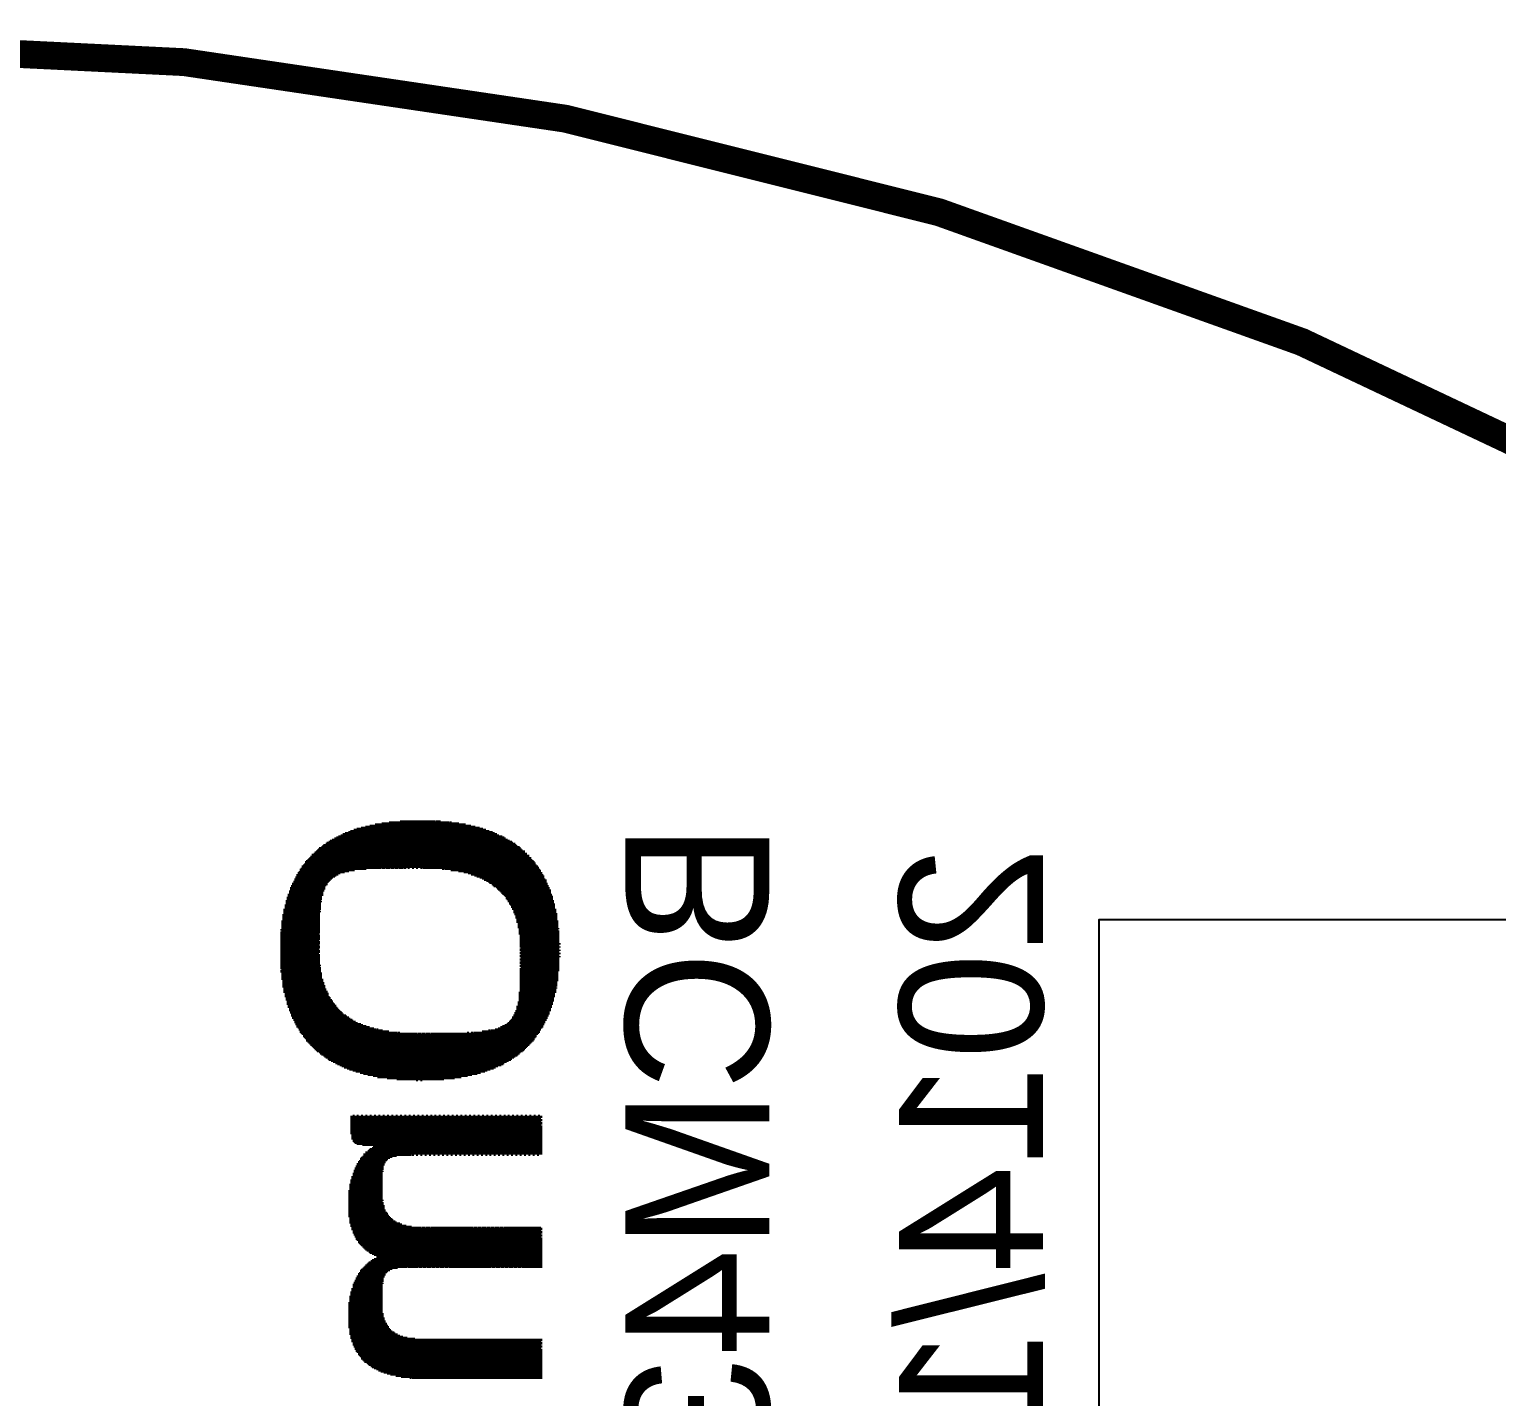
# Model space of a CAD drawing. Extents: x -163 to 81, y -104 to 74.
# Drawn here: x -101.23 to -93.2, y -16.91 to -9.42 of the extents above; entities that cross this region are included whole.
import ezdxf

# ---------------------------------------------------------------- set-up
doc = ezdxf.new("R2010")
doc.units = 0
doc.layers.add('PG_DISPLAY_TOP', color=85, linetype='CONTINUOUS')
doc.layers.add('PG_SILKSCREEN_TOP', color=7, linetype='CONTINUOUS')

msp = doc.modelspace()

# ---------------------------------------------------------------- linework, layer by layer
at = {"layer": 'PG_DISPLAY_TOP', "const_width": 0.1524}
msp.add_lwpolyline([(-102.489, -9.4996, 1), (-102.489, -52.4764, 1), (-102.489, -9.4996)], format="xyb", dxfattribs=at)
at = {"layer": 'PG_DISPLAY_TOP'}
for points in [[(-99.468432, -13.807948), (-99.468432, -14.032484)], [(-99.46259, -13.807948), (-99.46259, -14.032484)], [(-99.456748, -13.807948), (-99.456748, -14.032484)], [(-99.450906, -13.802106), (-99.450906, -14.026388)], [(-99.44481, -13.802106), (-99.44481, -14.026388)], [(-99.438968, -13.802106), (-99.438968, -14.026388)], [(-99.433126, -13.796264), (-99.433126, -14.026388)], [(-99.427284, -13.796264), (-99.427284, -14.026388)], [(-99.421188, -13.796264), (-99.421188, -14.026388)], [(-99.415346, -13.796264), (-99.415346, -14.026388)], [(-99.409504, -13.790422), (-99.409504, -14.026388)], [(-99.403662, -13.790422), (-99.403662, -14.026388)], [(-99.39782, -13.790422), (-99.39782, -14.020546)], [(-99.391724, -13.790422), (-99.391724, -14.026388)], [(-99.385882, -13.784326), (-99.385882, -14.020546)], [(-99.38004, -13.784326), (-99.38004, -14.020546)], [(-99.374198, -13.784326), (-99.374198, -14.020546)], [(-99.368102, -13.784326), (-99.368102, -14.020546)], [(-99.36226, -13.778484), (-99.36226, -14.020546)], [(-99.356418, -13.778484), (-99.356418, -14.020546)], [(-99.350322, -13.778484), (-99.350322, -14.020546)], [(-99.34448, -13.778484), (-99.34448, -14.020546)], [(-99.338638, -13.778484), (-99.338638, -14.020546)], [(-99.332796, -13.772642), (-99.332796, -14.020546)], [(-99.3267, -13.772642), (-99.3267, -14.020546)], [(-99.320858, -13.772642), (-99.320858, -14.020546)], [(-99.315016, -13.772642), (-99.315016, -14.020546)], [(-99.309174, -13.772642), (-99.309174, -14.020546)], [(-99.303078, -13.772642), (-99.303078, -14.014704)], [(-99.297236, -13.7668), (-99.297236, -14.020546)], [(-99.291394, -13.7668), (-99.291394, -14.020546)], [(-99.285552, -13.7668), (-99.285552, -14.020546)], [(-99.27971, -13.7668), (-99.27971, -14.014704)], [(-99.273614, -13.7668), (-99.273614, -14.020546)], [(-99.267772, -13.7668), (-99.267772, -14.020546)], [(-99.26193, -13.7668), (-99.26193, -14.020546)], [(-99.256088, -13.760704), (-99.256088, -14.014704)], [(-99.249992, -13.760704), (-99.249992, -14.020546)], [(-99.24415, -13.760704), (-99.24415, -14.020546)], [(-99.238308, -13.760704), (-99.238308, -14.020546)], [(-99.232466, -13.760704), (-99.232466, -14.014704)], [(-99.226624, -13.760704), (-99.226624, -14.020546)], [(-99.220528, -13.760704), (-99.220528, -14.020546)], [(-99.214686, -13.760704), (-99.214686, -14.020546)], [(-99.20859, -13.760704), (-99.20859, -14.014704)], [(-99.202748, -13.760704), (-99.202748, -14.020546)], [(-99.196906, -13.754862), (-99.196906, -14.020546)], [(-99.191064, -13.760704), (-99.191064, -14.020546)], [(-99.185222, -13.754862), (-99.185222, -14.014704)], [(-99.179126, -13.754862), (-99.179126, -14.020546)], [(-99.173284, -13.754862), (-99.173284, -14.020546)], [(-99.167442, -13.754862), (-99.167442, -14.014704)], [(-99.1616, -13.754862), (-99.1616, -14.014704)], [(-99.155504, -13.754862), (-99.155504, -14.020546)], [(-99.149662, -13.754862), (-99.149662, -14.014704)], [(-99.14382, -13.754862), (-99.14382, -14.014704)], [(-99.137978, -13.754862), (-99.137978, -14.014704)], [(-99.131882, -13.754862), (-99.131882, -14.020546)], [(-99.12604, -13.754862), (-99.12604, -14.014704)], [(-99.120198, -13.754862), (-99.120198, -14.014704)], [(-99.114356, -13.754862), (-99.114356, -14.014704)], [(-99.108514, -13.754862), (-99.108514, -14.020546)], [(-99.102418, -13.754862), (-99.102418, -14.014704)], [(-99.096576, -13.754862), (-99.096576, -14.014704)], [(-99.090734, -13.754862), (-99.090734, -14.014704)], [(-99.084892, -13.754862), (-99.084892, -14.020546)], [(-99.078796, -13.754862), (-99.078796, -14.014704)], [(-99.072954, -13.754862), (-99.072954, -14.020546)], [(-99.067112, -13.754862), (-99.067112, -14.020546)], [(-99.061016, -13.754862), (-99.061016, -14.020546)], [(-99.055174, -13.754862), (-99.055174, -14.020546)], [(-99.049332, -13.754862), (-99.049332, -14.020546)], [(-99.04349, -13.754862), (-99.04349, -14.014704)], [(-99.037394, -13.754862), (-99.037394, -14.020546)], [(-99.031552, -13.754862), (-99.031552, -14.020546)], [(-99.02571, -13.754862), (-99.02571, -14.020546)], [(-99.019868, -13.754862), (-99.019868, -14.020546)], [(-99.014026, -13.754862), (-99.014026, -14.020546)], [(-99.00793, -13.760704), (-99.00793, -14.020546)], [(-99.002088, -13.754862), (-99.002088, -14.020546)], [(-98.996246, -13.754862), (-98.996246, -14.020546)], [(-98.990404, -13.760704), (-98.990404, -14.020546)], [(-98.984308, -13.754862), (-98.984308, -14.020546)], [(-98.978466, -13.760704), (-98.978466, -14.020546)], [(-98.972624, -13.760704), (-98.972624, -14.020546)], [(-98.966782, -13.760704), (-98.966782, -14.026388)], [(-98.960686, -13.760704), (-98.960686, -14.020546)], [(-98.954844, -13.760704), (-98.954844, -14.026388)], [(-98.949002, -13.760704), (-98.949002, -14.026388)], [(-98.94316, -13.760704), (-98.94316, -14.026388)], [(-98.937318, -13.760704), (-98.937318, -14.026388)], [(-98.931222, -13.7668), (-98.931222, -14.026388)], [(-98.92538, -13.760704), (-98.92538, -14.026388)], [(-98.919538, -13.7668), (-98.919538, -14.032484)], [(-98.913442, -13.7668), (-98.913442, -14.026388)], [(-98.9076, -13.7668), (-98.9076, -14.032484)], [(-98.901758, -13.7668), (-98.901758, -14.032484)], [(-98.895916, -13.7668), (-98.895916, -14.032484)], [(-98.88982, -13.7668), (-98.88982, -14.032484)], [(-98.883978, -13.7668), (-98.883978, -14.032484)], [(-98.878136, -13.772642), (-98.878136, -14.038326)], [(-98.872294, -13.772642), (-98.872294, -14.038326)], [(-98.866198, -13.772642), (-98.866198, -14.038326)], [(-98.860356, -13.772642), (-98.860356, -14.038326)], [(-98.854514, -13.772642), (-98.854514, -14.038326)], [(-98.848672, -13.772642), (-98.848672, -14.044168)], [(-98.842576, -13.778484), (-98.842576, -14.044168)], [(-98.836734, -13.778484), (-98.836734, -14.044168)], [(-98.830892, -13.778484), (-98.830892, -14.044168)], [(-98.82505, -13.778484), (-98.82505, -14.05001)], [(-98.819208, -13.778484), (-98.819208, -14.05001)], [(-98.813112, -13.784326), (-98.813112, -14.05001)], [(-98.80727, -13.784326), (-98.80727, -14.056106)], [(-98.801428, -13.784326), (-98.801428, -14.056106)], [(-98.795586, -13.784326), (-98.795586, -14.056106)], [(-98.78949, -13.790422), (-98.78949, -14.061948)], [(-98.783648, -13.790422), (-98.783648, -14.061948)], [(-98.777806, -13.790422), (-98.777806, -14.06779)], [(-98.771964, -13.790422), (-98.771964, -14.06779)], [(-98.765868, -13.796264), (-98.765868, -14.06779)], [(-98.760026, -13.796264), (-98.760026, -14.073632)], [(-98.754184, -13.796264), (-98.754184, -14.073632)], [(-98.748088, -13.802106), (-98.748088, -14.079474)], [(-98.742246, -13.802106), (-98.742246, -14.079474)], [(-98.736404, -13.802106), (-98.736404, -14.08557)], [(-98.730562, -13.807948), (-98.730562, -14.08557)], [(-98.72472, -13.807948), (-98.72472, -14.091412)], [(-98.718624, -13.807948), (-98.718624, -14.091412)], [(-99.622102, -13.890752), (-99.622102, -14.144498)], [(-99.616006, -13.88491), (-99.616006, -14.132814)], [(-99.610164, -13.88491), (-99.610164, -14.115034)], [(-99.604322, -13.878814), (-99.604322, -14.109192)], [(-99.59848, -13.872972), (-99.59848, -14.097254)], [(-99.592384, -13.872972), (-99.592384, -14.091412)], [(-99.586542, -13.86713), (-99.586542, -14.08557)], [(-99.5807, -13.861288), (-99.5807, -14.079474)], [(-99.574858, -13.861288), (-99.574858, -14.073632)], [(-99.569016, -13.855192), (-99.569016, -14.06779)], [(-99.56292, -13.855192), (-99.56292, -14.06779)], [(-99.557078, -13.84935), (-99.557078, -14.061948)], [(-99.551236, -13.84935), (-99.551236, -14.056106)], [(-99.545394, -13.843508), (-99.545394, -14.056106)], [(-99.539298, -13.843508), (-99.539298, -14.05001)], [(-99.533456, -13.837412), (-99.533456, -14.05001)], [(-99.527614, -13.837412), (-99.527614, -14.044168)], [(-99.521772, -13.83157), (-99.521772, -14.044168)], [(-99.515676, -13.83157), (-99.515676, -14.044168)], [(-99.509834, -13.825728), (-99.509834, -14.044168)], [(-99.503992, -13.825728), (-99.503992, -14.038326)], [(-99.497896, -13.819886), (-99.497896, -14.038326)], [(-99.492054, -13.819886), (-99.492054, -14.038326)], [(-99.486212, -13.819886), (-99.486212, -14.038326)], [(-99.48037, -13.81379), (-99.48037, -14.032484)], [(-99.474274, -13.81379), (-99.474274, -14.032484)], [(-98.712782, -13.81379), (-98.712782, -14.097254)], [(-98.70694, -13.81379), (-98.70694, -14.103096)], [(-98.701098, -13.81379), (-98.701098, -14.103096)], [(-98.695002, -13.819886), (-98.695002, -14.109192)], [(-98.68916, -13.819886), (-98.68916, -14.115034)], [(-98.683318, -13.825728), (-98.683318, -14.120876)], [(-98.677476, -13.825728), (-98.677476, -14.120876)], [(-98.67138, -13.83157), (-98.67138, -14.126718)], [(-98.665538, -13.83157), (-98.665538, -14.132814)], [(-98.659696, -13.837412), (-98.659696, -14.138656)], [(-98.653854, -13.837412), (-98.653854, -14.144498)], [(-98.648012, -13.837412), (-98.648012, -14.15034)], [(-98.641916, -13.843508), (-98.641916, -14.156436)], [(-98.636074, -13.843508), (-98.636074, -14.162278)], [(-98.630232, -13.84935), (-98.630232, -14.16812)], [(-98.62439, -13.855192), (-98.62439, -14.174216)], [(-98.618294, -13.855192), (-98.618294, -14.1859)], [(-98.612452, -13.861288), (-98.612452, -14.191742)], [(-98.60661, -13.861288), (-98.60661, -14.20368)], [(-98.600514, -13.86713), (-98.600514, -14.215364)], [(-98.594672, -13.86713), (-98.594672, -14.221206)], [(-98.58883, -13.872972), (-98.58883, -14.233144)], [(-98.582988, -13.878814), (-98.582988, -14.244828)], [(-98.576892, -13.878814), (-98.576892, -14.262608)], [(-98.57105, -13.88491), (-98.57105, -14.274292)], [(-98.565208, -13.890752), (-98.565208, -14.292072)], [(-99.710494, -13.973302), (-99.710494, -14.965172)], [(-99.704652, -13.96746), (-99.704652, -14.971014)], [(-99.69881, -13.961618), (-99.69881, -14.97711)], [(-99.692968, -13.955522), (-99.692968, -14.982952)], [(-99.687126, -13.94968), (-99.687126, -14.988794)], [(-99.68103, -13.937996), (-99.68103, -14.994636)], [(-99.675188, -13.937996), (-99.675188, -15.000478)], [(-99.669092, -13.9319), (-99.669092, -15.006574)], [(-99.663504, -13.926058), (-99.663504, -15.012416)], [(-99.657408, -13.920216), (-99.657408, -15.018258)], [(-99.651566, -13.914374), (-99.651566, -15.0241)], [(-99.645724, -13.908278), (-99.645724, -14.374876)], [(-99.639628, -13.902436), (-99.639628, -14.244828)], [(-99.633786, -13.902436), (-99.633786, -14.191742)], [(-99.627944, -13.896594), (-99.627944, -14.16812)], [(-98.559366, -13.896594), (-98.559366, -14.315694)], [(-98.553524, -13.896594), (-98.553524, -14.345412)], [(-98.547428, -13.902436), (-98.547428, -14.380718)], [(-98.541586, -13.908278), (-98.541586, -14.451584)], [(-98.535744, -13.914374), (-98.535744, -15.0241)], [(-98.529902, -13.920216), (-98.529902, -15.018258)], [(-98.523806, -13.920216), (-98.523806, -15.012416)], [(-98.517964, -13.9319), (-98.517964, -15.006574)], [(-98.512122, -13.9319), (-98.512122, -15.000478)], [(-98.50628, -13.943838), (-98.50628, -14.994636)], [(-98.500184, -13.943838), (-98.500184, -14.988794)], [(-98.494342, -13.955522), (-98.494342, -14.982952)], [(-98.4885, -13.955522), (-98.4885, -14.97711)], [(-98.482658, -13.96746), (-98.482658, -14.971014)], [(-98.476816, -13.973302), (-98.476816, -14.965172)], [(-99.76358, -14.05001), (-99.76358, -14.888464)], [(-99.757738, -14.038326), (-99.757738, -14.894306)], [(-99.751896, -14.032484), (-99.751896, -14.90599)], [(-99.746054, -14.020546), (-99.746054, -14.917928)], [(-99.740212, -14.014704), (-99.740212, -14.924024)], [(-99.734116, -14.002766), (-99.734116, -14.929866)], [(-99.728274, -13.996924), (-99.728274, -14.94155)], [(-99.722432, -13.991082), (-99.722432, -14.947392)], [(-99.71659, -13.979144), (-99.71659, -14.953488)], [(-98.47072, -13.979144), (-98.47072, -14.95933)], [(-98.464878, -13.984986), (-98.464878, -14.947392)], [(-98.458782, -13.996924), (-98.458782, -14.94155)], [(-98.45294, -14.002766), (-98.45294, -14.929866)], [(-98.447098, -14.008862), (-98.447098, -14.924024)], [(-98.441256, -14.020546), (-98.441256, -14.917928)], [(-98.435414, -14.026388), (-98.435414, -14.90599)], [(-98.429318, -14.038326), (-98.429318, -14.894306)], [(-98.423476, -14.05001), (-98.423476, -14.888464)], [(-99.79914, -14.120876), (-99.79914, -14.811756)], [(-99.793298, -14.109192), (-99.793298, -14.829282)], [(-99.787202, -14.097254), (-99.787202, -14.84122)], [(-99.78136, -14.08557), (-99.78136, -14.852904)], [(-99.775518, -14.073632), (-99.775518, -14.864842)], [(-99.769676, -14.061948), (-99.769676, -14.876526)], [(-98.417634, -14.056106), (-98.417634, -14.876526)], [(-98.411792, -14.073632), (-98.411792, -14.864842)], [(-98.405696, -14.079474), (-98.405696, -14.852904)], [(-98.399854, -14.097254), (-98.399854, -14.84122)], [(-98.394012, -14.109192), (-98.394012, -14.829282)], [(-98.38817, -14.120876), (-98.38817, -14.817598)], [(-98.382074, -14.132814), (-98.382074, -14.799818)], [(-99.822762, -14.191742), (-99.822762, -14.74089)], [(-99.81692, -14.174216), (-99.81692, -14.764512)], [(-99.811078, -14.156436), (-99.811078, -14.782292)], [(-99.804982, -14.138656), (-99.804982, -14.799818)], [(-99.633786, -14.197584), (-99.633786, -14.20368)], [(-98.376232, -14.156436), (-98.376232, -14.782292)], [(-98.37039, -14.16812), (-98.37039, -14.764512)], [(-98.364548, -14.191742), (-98.364548, -14.746732)], [(-98.358706, -14.209522), (-98.358706, -14.72311)], [(-99.840542, -14.26845), (-99.840542, -14.670024)], [(-99.8347, -14.238986), (-99.8347, -14.699488)], [(-99.828604, -14.215364), (-99.828604, -14.72311)], [(-99.639628, -14.250924), (-99.639628, -14.256766)], [(-98.35261, -14.238986), (-98.35261, -14.699488)], [(-98.346768, -14.262608), (-98.346768, -14.664182)], [(-99.852226, -14.351254), (-99.852226, -14.357096)], [(-99.852226, -14.362938), (-99.852226, -14.569694)], [(-99.846384, -14.30401), (-99.846384, -14.628622)], [(-98.340926, -14.30401), (-98.340926, -14.634718)], [(-98.335084, -14.345412), (-98.335084, -14.351254)], [(-98.335084, -14.357096), (-98.335084, -14.581378)], [(-99.645724, -14.380718), (-99.645724, -14.410182)], [(-99.645724, -14.416024), (-99.645724, -14.433804)], [(-99.645724, -14.439646), (-99.645724, -14.457426)], [(-98.328988, -14.427962), (-98.328988, -14.433804)], [(-98.328988, -14.445488), (-98.328988, -14.451584)], [(-99.645724, -14.463268), (-99.645724, -14.481048)], [(-99.645724, -14.48689), (-99.645724, -15.0241)], [(-98.541586, -14.457426), (-98.541586, -14.469364)], [(-98.541586, -14.475206), (-98.541586, -14.48689)], [(-98.541586, -14.492986), (-98.541586, -14.50467)], [(-98.541586, -14.510512), (-98.541586, -14.52245)], [(-98.541586, -14.528292), (-98.541586, -14.539976)], [(-98.328988, -14.463268), (-98.328988, -14.469364)], [(-98.328988, -14.481048), (-98.328988, -14.48689)], [(-98.328988, -14.498828), (-98.328988, -14.50467)], [(-99.852226, -14.575536), (-99.852226, -14.58722)], [(-99.639628, -14.546072), (-99.639628, -14.551914)], [(-99.639628, -14.557756), (-99.639628, -15.030196)], [(-99.633786, -14.58722), (-99.633786, -15.036038)], [(-98.541586, -14.546072), (-98.541586, -14.557756)], [(-98.541586, -14.563598), (-98.541586, -15.0241)], [(-99.627944, -14.62278), (-99.627944, -15.04188)], [(-99.622102, -14.64056), (-99.622102, -15.04188)], [(-99.616006, -14.658086), (-99.616006, -15.047722)], [(-99.610164, -14.675866), (-99.610164, -15.053818)], [(-99.604322, -14.687804), (-99.604322, -15.05966)], [(-98.547428, -14.693646), (-98.547428, -15.030196)], [(-98.346768, -14.670024), (-98.346768, -14.675866)], [(-99.59848, -14.699488), (-99.59848, -15.05966)], [(-99.592384, -14.717268), (-99.592384, -15.065502)], [(-99.586542, -14.72311), (-99.586542, -15.071598)], [(-99.5807, -14.734794), (-99.5807, -15.071598)], [(-99.574858, -14.74089), (-99.574858, -15.07744)], [(-99.569016, -14.752574), (-99.569016, -15.07744)], [(-99.56292, -14.758416), (-99.56292, -15.083282)], [(-99.557078, -14.764512), (-99.557078, -15.083282)], [(-99.551236, -14.776196), (-99.551236, -15.089124)], [(-98.559366, -14.770354), (-98.559366, -15.04188)], [(-98.553524, -14.746732), (-98.553524, -15.036038)], [(-99.545394, -14.782292), (-99.545394, -15.089124)], [(-99.539298, -14.788134), (-99.539298, -15.09522)], [(-99.533456, -14.793976), (-99.533456, -15.09522)], [(-99.527614, -14.799818), (-99.527614, -15.101062)], [(-99.521772, -14.805914), (-99.521772, -15.101062)], [(-99.515676, -14.811756), (-99.515676, -15.106904)], [(-99.509834, -14.817598), (-99.509834, -15.106904)], [(-99.503992, -14.817598), (-99.503992, -15.112746)], [(-99.497896, -14.82344), (-99.497896, -15.112746)], [(-99.492054, -14.829282), (-99.492054, -15.112746)], [(-99.486212, -14.829282), (-99.486212, -15.118588)], [(-99.48037, -14.835378), (-99.48037, -15.118588)], [(-99.474274, -14.84122), (-99.474274, -15.124684)], [(-99.468432, -14.84122), (-99.468432, -15.124684)], [(-99.46259, -14.847062), (-99.46259, -15.124684)], [(-99.456748, -14.852904), (-99.456748, -15.130526)], [(-99.450906, -14.852904), (-99.450906, -15.130526)], [(-98.600514, -14.852904), (-98.600514, -15.071598)], [(-98.594672, -14.847062), (-98.594672, -15.065502)], [(-98.58883, -14.84122), (-98.58883, -15.05966)], [(-98.582988, -14.829282), (-98.582988, -15.05966)], [(-98.576892, -14.817598), (-98.576892, -15.053818)], [(-98.57105, -14.805914), (-98.57105, -15.047722)], [(-98.565208, -14.793976), (-98.565208, -15.047722)], [(-99.44481, -14.859), (-99.44481, -15.130526)], [(-99.438968, -14.859), (-99.438968, -15.136368)], [(-99.433126, -14.864842), (-99.433126, -15.136368)], [(-99.427284, -14.864842), (-99.427284, -15.136368)], [(-99.421188, -14.864842), (-99.421188, -15.136368)], [(-99.415346, -14.870684), (-99.415346, -15.14221)], [(-99.409504, -14.870684), (-99.409504, -15.14221)], [(-99.403662, -14.876526), (-99.403662, -15.14221)], [(-99.39782, -14.876526), (-99.39782, -15.148306)], [(-99.391724, -14.876526), (-99.391724, -15.148306)], [(-99.385882, -14.882622), (-99.385882, -15.148306)], [(-99.38004, -14.882622), (-99.38004, -15.148306)], [(-99.374198, -14.882622), (-99.374198, -15.154148)], [(-99.368102, -14.888464), (-99.368102, -15.154148)], [(-99.36226, -14.888464), (-99.36226, -15.154148)], [(-99.356418, -14.888464), (-99.356418, -15.154148)], [(-99.350322, -14.888464), (-99.350322, -15.154148)], [(-99.34448, -14.894306), (-99.34448, -15.15999)], [(-99.338638, -14.894306), (-99.338638, -15.15999)], [(-99.332796, -14.900148), (-99.332796, -15.15999)], [(-99.3267, -14.894306), (-99.3267, -15.15999)], [(-99.320858, -14.900148), (-99.320858, -15.165832)], [(-99.315016, -14.900148), (-99.315016, -15.15999)], [(-99.309174, -14.900148), (-99.309174, -15.165832)], [(-99.303078, -14.900148), (-99.303078, -15.165832)], [(-99.297236, -14.90599), (-99.297236, -15.165832)], [(-99.291394, -14.90599), (-99.291394, -15.165832)], [(-99.285552, -14.90599), (-99.285552, -15.165832)], [(-99.27971, -14.90599), (-99.27971, -15.165832)], [(-99.273614, -14.90599), (-99.273614, -15.165832)], [(-99.267772, -14.90599), (-99.267772, -15.171674)], [(-99.26193, -14.912086), (-99.26193, -15.171674)], [(-99.256088, -14.912086), (-99.256088, -15.171674)], [(-99.249992, -14.912086), (-99.249992, -15.171674)], [(-99.24415, -14.912086), (-99.24415, -15.171674)], [(-99.238308, -14.912086), (-99.238308, -15.171674)], [(-99.232466, -14.912086), (-99.232466, -15.171674)], [(-99.226624, -14.912086), (-99.226624, -15.171674)], [(-99.220528, -14.912086), (-99.220528, -15.171674)], [(-99.214686, -14.917928), (-99.214686, -15.17777)], [(-99.20859, -14.912086), (-99.20859, -15.17777)], [(-99.202748, -14.917928), (-99.202748, -15.17777)], [(-99.196906, -14.917928), (-99.196906, -15.17777)], [(-99.191064, -14.917928), (-99.191064, -15.17777)], [(-99.185222, -14.917928), (-99.185222, -15.17777)], [(-99.179126, -14.917928), (-99.179126, -15.17777)], [(-99.173284, -14.917928), (-99.173284, -15.17777)], [(-99.167442, -14.917928), (-99.167442, -15.17777)], [(-99.1616, -14.917928), (-99.1616, -15.17777)], [(-99.155504, -14.917928), (-99.155504, -15.17777)], [(-99.149662, -14.917928), (-99.149662, -15.17777)], [(-99.14382, -14.917928), (-99.14382, -15.17777)], [(-99.137978, -14.917928), (-99.137978, -15.17777)], [(-99.131882, -14.917928), (-99.131882, -15.17777)], [(-99.12604, -14.917928), (-99.12604, -15.17777)], [(-99.120198, -14.917928), (-99.120198, -15.17777)], [(-99.114356, -14.917928), (-99.114356, -15.17777)], [(-99.108514, -14.924024), (-99.108514, -15.183612)], [(-99.102418, -14.917928), (-99.102418, -15.17777)], [(-99.096576, -14.917928), (-99.096576, -15.17777)], [(-99.090734, -14.917928), (-99.090734, -15.17777)], [(-99.084892, -14.924024), (-99.084892, -15.183612)], [(-99.078796, -14.917928), (-99.078796, -15.17777)], [(-99.072954, -14.917928), (-99.072954, -15.17777)], [(-99.067112, -14.917928), (-99.067112, -15.17777)], [(-99.061016, -14.924024), (-99.061016, -15.17777)], [(-99.055174, -14.917928), (-99.055174, -15.17777)], [(-99.049332, -14.917928), (-99.049332, -15.17777)], [(-99.04349, -14.917928), (-99.04349, -15.17777)], [(-99.037394, -14.924024), (-99.037394, -15.17777)], [(-99.031552, -14.917928), (-99.031552, -15.17777)], [(-99.02571, -14.917928), (-99.02571, -15.17777)], [(-99.019868, -14.917928), (-99.019868, -15.17777)], [(-99.014026, -14.924024), (-99.014026, -15.17777)], [(-99.00793, -14.917928), (-99.00793, -15.17777)], [(-99.002088, -14.917928), (-99.002088, -15.17777)], [(-98.996246, -14.924024), (-98.996246, -15.17777)], [(-98.990404, -14.917928), (-98.990404, -15.17777)], [(-98.984308, -14.917928), (-98.984308, -15.17777)], [(-98.978466, -14.917928), (-98.978466, -15.17777)], [(-98.972624, -14.917928), (-98.972624, -15.171674)], [(-98.966782, -14.917928), (-98.966782, -15.17777)], [(-98.960686, -14.917928), (-98.960686, -15.171674)], [(-98.954844, -14.917928), (-98.954844, -15.171674)], [(-98.949002, -14.917928), (-98.949002, -15.171674)], [(-98.94316, -14.917928), (-98.94316, -15.171674)], [(-98.937318, -14.917928), (-98.937318, -15.171674)], [(-98.931222, -14.917928), (-98.931222, -15.171674)], [(-98.92538, -14.917928), (-98.92538, -15.171674)], [(-98.919538, -14.917928), (-98.919538, -15.171674)], [(-98.913442, -14.917928), (-98.913442, -15.165832)], [(-98.9076, -14.917928), (-98.9076, -15.171674)], [(-98.901758, -14.917928), (-98.901758, -15.165832)], [(-98.895916, -14.917928), (-98.895916, -15.165832)], [(-98.88982, -14.917928), (-98.88982, -15.165832)], [(-98.883978, -14.917928), (-98.883978, -15.165832)], [(-98.878136, -14.917928), (-98.878136, -15.165832)], [(-98.872294, -14.917928), (-98.872294, -15.165832)], [(-98.866198, -14.917928), (-98.866198, -15.15999)], [(-98.860356, -14.917928), (-98.860356, -15.15999)], [(-98.854514, -14.917928), (-98.854514, -15.15999)], [(-98.848672, -14.917928), (-98.848672, -15.15999)], [(-98.842576, -14.917928), (-98.842576, -15.15999)], [(-98.836734, -14.917928), (-98.836734, -15.15999)], [(-98.830892, -14.912086), (-98.830892, -15.154148)], [(-98.82505, -14.917928), (-98.82505, -15.154148)], [(-98.819208, -14.917928), (-98.819208, -15.154148)], [(-98.813112, -14.917928), (-98.813112, -15.154148)], [(-98.80727, -14.912086), (-98.80727, -15.148306)], [(-98.801428, -14.917928), (-98.801428, -15.148306)], [(-98.795586, -14.912086), (-98.795586, -15.148306)], [(-98.78949, -14.912086), (-98.78949, -15.148306)], [(-98.783648, -14.912086), (-98.783648, -15.148306)], [(-98.777806, -14.912086), (-98.777806, -15.14221)], [(-98.771964, -14.912086), (-98.771964, -15.14221)], [(-98.765868, -14.912086), (-98.765868, -15.14221)], [(-98.760026, -14.912086), (-98.760026, -15.136368)], [(-98.754184, -14.912086), (-98.754184, -15.136368)], [(-98.748088, -14.90599), (-98.748088, -15.136368)], [(-98.742246, -14.912086), (-98.742246, -15.136368)], [(-98.736404, -14.90599), (-98.736404, -15.130526)], [(-98.730562, -14.90599), (-98.730562, -15.130526)], [(-98.72472, -14.90599), (-98.72472, -15.124684)], [(-98.718624, -14.90599), (-98.718624, -15.124684)], [(-98.712782, -14.900148), (-98.712782, -15.124684)], [(-98.70694, -14.90599), (-98.70694, -15.118588)], [(-98.701098, -14.900148), (-98.701098, -15.118588)], [(-98.695002, -14.900148), (-98.695002, -15.118588)], [(-98.68916, -14.900148), (-98.68916, -15.112746)], [(-98.683318, -14.900148), (-98.683318, -15.112746)], [(-98.677476, -14.894306), (-98.677476, -15.106904)], [(-98.67138, -14.894306), (-98.67138, -15.106904)], [(-98.665538, -14.894306), (-98.665538, -15.101062)], [(-98.659696, -14.888464), (-98.659696, -15.101062)], [(-98.653854, -14.888464), (-98.653854, -15.101062)], [(-98.648012, -14.882622), (-98.648012, -15.09522)], [(-98.641916, -14.882622), (-98.641916, -15.09522)], [(-98.636074, -14.876526), (-98.636074, -15.089124)], [(-98.630232, -14.876526), (-98.630232, -15.083282)], [(-98.62439, -14.870684), (-98.62439, -15.083282)], [(-98.618294, -14.870684), (-98.618294, -15.07744)], [(-98.612452, -14.864842), (-98.612452, -15.07744)], [(-98.60661, -14.859), (-98.60661, -15.071598)], [(-99.468432, -15.372588), (-99.468432, -15.472918)], [(-99.46259, -15.372588), (-99.46259, -15.502382)], [(-99.456748, -15.366746), (-99.456748, -15.51432)], [(-99.450906, -15.372588), (-99.450906, -15.520162)], [(-99.44481, -15.372588), (-99.44481, -15.526004)], [(-99.438968, -15.372588), (-99.438968, -15.526004)], [(-99.433126, -15.366746), (-99.433126, -15.5321)], [(-99.427284, -15.372588), (-99.427284, -15.5321)], [(-99.421188, -15.372588), (-99.421188, -15.5321)], [(-99.415346, -15.372588), (-99.415346, -15.5321)], [(-99.409504, -15.366746), (-99.409504, -15.5321)], [(-99.403662, -15.372588), (-99.403662, -15.537942)], [(-99.39782, -15.372588), (-99.39782, -15.5321)], [(-99.391724, -15.372588), (-99.391724, -15.537942)], [(-99.385882, -15.366746), (-99.385882, -15.537942)], [(-99.38004, -15.372588), (-99.38004, -15.537942)], [(-99.374198, -15.372588), (-99.374198, -15.537942)], [(-99.368102, -15.372588), (-99.368102, -15.537942)], [(-99.36226, -15.366746), (-99.36226, -15.537942)], [(-99.356418, -15.372588), (-99.356418, -15.537942)], [(-99.350322, -15.372588), (-99.350322, -15.537942)], [(-99.34448, -15.372588), (-99.34448, -16.13408)], [(-99.338638, -15.366746), (-99.338638, -16.140176)], [(-99.332796, -15.372588), (-99.332796, -16.140176)], [(-99.3267, -15.372588), (-99.3267, -16.765778)], [(-99.320858, -15.372588), (-99.320858, -16.765778)], [(-99.315016, -15.366746), (-99.315016, -16.771874)], [(-99.309174, -15.372588), (-99.309174, -16.771874)], [(-99.303078, -15.372588), (-99.303078, -16.777716)], [(-99.297236, -15.372588), (-99.297236, -15.667736)], [(-99.291394, -15.366746), (-99.291394, -15.644114)], [(-99.285552, -15.372588), (-99.285552, -15.632176)], [(-99.27971, -15.372588), (-99.27971, -15.620492)], [(-99.273614, -15.372588), (-99.273614, -15.61465)], [(-99.267772, -15.366746), (-99.267772, -15.608808)], [(-99.26193, -15.372588), (-99.26193, -15.608808)], [(-99.256088, -15.372588), (-99.256088, -15.602712)], [(-99.249992, -15.372588), (-99.249992, -15.602712)], [(-99.24415, -15.366746), (-99.24415, -15.59687)], [(-99.238308, -15.372588), (-99.238308, -15.59687)], [(-99.232466, -15.372588), (-99.232466, -15.59687)], [(-99.226624, -15.372588), (-99.226624, -15.59687)], [(-99.220528, -15.366746), (-99.220528, -15.591028)], [(-99.214686, -15.372588), (-99.214686, -15.591028)], [(-99.20859, -15.372588), (-99.20859, -15.591028)], [(-99.202748, -15.372588), (-99.202748, -15.591028)], [(-99.196906, -15.366746), (-99.196906, -15.591028)], [(-99.191064, -15.372588), (-99.191064, -15.591028)], [(-99.185222, -15.372588), (-99.185222, -15.591028)], [(-99.179126, -15.372588), (-99.179126, -15.591028)], [(-99.173284, -15.366746), (-99.173284, -15.585186)], [(-99.167442, -15.372588), (-99.167442, -15.591028)], [(-99.1616, -15.372588), (-99.1616, -15.591028)], [(-99.155504, -15.372588), (-99.155504, -15.591028)], [(-99.149662, -15.366746), (-99.149662, -15.585186)], [(-99.14382, -15.372588), (-99.14382, -15.591028)], [(-99.137978, -15.372588), (-99.137978, -15.585186)], [(-99.131882, -15.372588), (-99.131882, -15.591028)], [(-99.12604, -15.366746), (-99.12604, -15.585186)], [(-99.120198, -15.372588), (-99.120198, -15.585186)], [(-99.114356, -15.372588), (-99.114356, -15.585186)], [(-99.108514, -15.372588), (-99.108514, -15.591028)], [(-99.102418, -15.366746), (-99.102418, -15.585186)], [(-99.096576, -15.372588), (-99.096576, -15.585186)], [(-99.090734, -15.372588), (-99.090734, -15.585186)], [(-99.084892, -15.372588), (-99.084892, -15.591028)], [(-99.078796, -15.366746), (-99.078796, -15.585186)], [(-99.072954, -15.372588), (-99.072954, -15.585186)], [(-99.067112, -15.372588), (-99.067112, -15.585186)], [(-99.061016, -15.372588), (-99.061016, -15.591028)], [(-99.055174, -15.366746), (-99.055174, -15.585186)], [(-99.049332, -15.372588), (-99.049332, -15.585186)], [(-99.04349, -15.372588), (-99.04349, -15.585186)], [(-99.037394, -15.372588), (-99.037394, -15.591028)], [(-99.031552, -15.366746), (-99.031552, -15.585186)], [(-99.02571, -15.372588), (-99.02571, -15.585186)], [(-99.019868, -15.372588), (-99.019868, -15.585186)], [(-99.014026, -15.372588), (-99.014026, -15.591028)], [(-99.00793, -15.366746), (-99.00793, -15.585186)], [(-99.002088, -15.372588), (-99.002088, -15.585186)], [(-98.996246, -15.372588), (-98.996246, -15.585186)], [(-98.990404, -15.372588), (-98.990404, -15.591028)], [(-98.984308, -15.366746), (-98.984308, -15.585186)], [(-98.978466, -15.372588), (-98.978466, -15.585186)], [(-98.972624, -15.372588), (-98.972624, -15.585186)], [(-98.966782, -15.372588), (-98.966782, -15.591028)], [(-98.960686, -15.366746), (-98.960686, -15.585186)], [(-98.954844, -15.372588), (-98.954844, -15.585186)], [(-98.949002, -15.372588), (-98.949002, -15.585186)], [(-98.94316, -15.372588), (-98.94316, -15.591028)], [(-98.937318, -15.366746), (-98.937318, -15.585186)], [(-98.931222, -15.372588), (-98.931222, -15.585186)], [(-98.92538, -15.372588), (-98.92538, -15.585186)], [(-98.919538, -15.372588), (-98.919538, -15.591028)], [(-98.913442, -15.366746), (-98.913442, -15.585186)], [(-98.9076, -15.372588), (-98.9076, -15.585186)], [(-98.901758, -15.372588), (-98.901758, -15.585186)], [(-98.895916, -15.372588), (-98.895916, -15.591028)], [(-98.88982, -15.366746), (-98.88982, -15.585186)], [(-98.883978, -15.372588), (-98.883978, -15.585186)], [(-98.878136, -15.372588), (-98.878136, -15.585186)], [(-98.872294, -15.372588), (-98.872294, -15.591028)], [(-98.866198, -15.366746), (-98.866198, -15.585186)], [(-98.860356, -15.372588), (-98.860356, -15.585186)], [(-98.854514, -15.372588), (-98.854514, -15.585186)], [(-98.848672, -15.372588), (-98.848672, -15.591028)], [(-98.842576, -15.366746), (-98.842576, -15.585186)], [(-98.836734, -15.372588), (-98.836734, -15.585186)], [(-98.830892, -15.372588), (-98.830892, -15.585186)], [(-98.82505, -15.372588), (-98.82505, -15.591028)], [(-98.819208, -15.366746), (-98.819208, -15.585186)], [(-98.813112, -15.372588), (-98.813112, -15.585186)], [(-98.80727, -15.372588), (-98.80727, -15.585186)], [(-98.801428, -15.372588), (-98.801428, -15.591028)], [(-98.795586, -15.366746), (-98.795586, -15.585186)], [(-98.78949, -15.372588), (-98.78949, -15.585186)], [(-98.783648, -15.372588), (-98.783648, -15.585186)], [(-98.777806, -15.372588), (-98.777806, -15.591028)], [(-98.771964, -15.366746), (-98.771964, -15.585186)], [(-98.765868, -15.372588), (-98.765868, -15.585186)], [(-98.760026, -15.372588), (-98.760026, -15.585186)], [(-98.754184, -15.372588), (-98.754184, -15.591028)], [(-98.748088, -15.366746), (-98.748088, -15.585186)], [(-98.742246, -15.372588), (-98.742246, -15.585186)], [(-98.736404, -15.372588), (-98.736404, -15.585186)], [(-98.730562, -15.372588), (-98.730562, -15.591028)], [(-98.72472, -15.366746), (-98.72472, -15.585186)], [(-98.718624, -15.372588), (-98.718624, -15.585186)], [(-98.712782, -15.372588), (-98.712782, -15.585186)], [(-98.70694, -15.372588), (-98.70694, -15.591028)], [(-98.701098, -15.366746), (-98.701098, -15.585186)], [(-98.695002, -15.372588), (-98.695002, -15.585186)], [(-98.68916, -15.372588), (-98.68916, -15.585186)], [(-98.683318, -15.372588), (-98.683318, -15.591028)], [(-98.677476, -15.366746), (-98.677476, -15.585186)], [(-98.67138, -15.372588), (-98.67138, -15.585186)], [(-98.665538, -15.372588), (-98.665538, -15.585186)], [(-98.659696, -15.372588), (-98.659696, -15.591028)], [(-98.653854, -15.366746), (-98.653854, -15.585186)], [(-98.648012, -15.372588), (-98.648012, -15.585186)], [(-98.641916, -15.372588), (-98.641916, -15.585186)], [(-98.636074, -15.372588), (-98.636074, -15.591028)], [(-98.630232, -15.366746), (-98.630232, -15.585186)], [(-98.62439, -15.372588), (-98.62439, -15.585186)], [(-98.618294, -15.372588), (-98.618294, -15.585186)], [(-98.612452, -15.372588), (-98.612452, -15.591028)], [(-98.60661, -15.366746), (-98.60661, -15.585186)], [(-98.600514, -15.372588), (-98.600514, -15.585186)], [(-98.594672, -15.372588), (-98.594672, -15.585186)], [(-98.58883, -15.372588), (-98.58883, -15.591028)], [(-98.582988, -15.366746), (-98.582988, -15.585186)], [(-98.576892, -15.372588), (-98.576892, -15.585186)], [(-98.57105, -15.372588), (-98.57105, -15.585186)], [(-98.565208, -15.372588), (-98.565208, -15.591028)], [(-98.559366, -15.366746), (-98.559366, -15.585186)], [(-98.553524, -15.372588), (-98.553524, -15.585186)], [(-98.547428, -15.372588), (-98.547428, -15.585186)], [(-98.541586, -15.372588), (-98.541586, -15.591028)], [(-98.535744, -15.366746), (-98.535744, -15.585186)], [(-98.529902, -15.372588), (-98.529902, -15.585186)], [(-98.523806, -15.372588), (-98.523806, -15.585186)], [(-98.517964, -15.372588), (-98.517964, -15.591028)], [(-98.512122, -15.366746), (-98.512122, -15.585186)], [(-98.50628, -15.372588), (-98.50628, -15.585186)], [(-98.500184, -15.372588), (-98.500184, -15.585186)], [(-98.494342, -15.372588), (-98.494342, -15.591028)], [(-98.4885, -15.366746), (-98.4885, -15.585186)], [(-98.482658, -15.372588), (-98.482658, -15.585186)], [(-98.476816, -15.372588), (-98.476816, -15.585186)], [(-98.47072, -15.372588), (-98.47072, -15.591028)], [(-98.464878, -15.366746), (-98.464878, -15.585186)], [(-98.458782, -15.372588), (-98.458782, -15.585186)], [(-98.45294, -15.372588), (-98.45294, -15.585186)], [(-98.447098, -15.372588), (-98.447098, -15.591028)], [(-98.441256, -15.366746), (-98.441256, -15.585186)], [(-98.435414, -15.372588), (-98.435414, -15.585186)], [(-98.429318, -15.372588), (-98.429318, -15.384526)], [(-98.429318, -15.390368), (-98.429318, -15.402052)], [(-98.429318, -15.407894), (-98.429318, -15.419832)], [(-98.429318, -15.425674), (-98.429318, -15.585186)], [(-99.39782, -15.57909), (-99.39782, -16.098774)], [(-99.391724, -15.57909), (-99.391724, -16.104616)], [(-99.385882, -15.567406), (-99.385882, -16.110712)], [(-99.38004, -15.567406), (-99.38004, -16.116554)], [(-99.374198, -15.561564), (-99.374198, -16.116554)], [(-99.368102, -15.555722), (-99.368102, -16.122396)], [(-99.36226, -15.549626), (-99.36226, -16.128238)], [(-99.356418, -15.549626), (-99.356418, -16.128238)], [(-99.350322, -15.543784), (-99.350322, -16.13408)], [(-99.44481, -15.656052), (-99.44481, -16.039592)], [(-99.438968, -15.644114), (-99.438968, -16.05153)], [(-99.433126, -15.632176), (-99.433126, -16.057372)], [(-99.427284, -15.620492), (-99.427284, -16.06931)], [(-99.421188, -15.61465), (-99.421188, -16.075152)], [(-99.415346, -15.602712), (-99.415346, -16.080994)], [(-99.409504, -15.59687), (-99.409504, -16.086836)], [(-99.403662, -15.591028), (-99.403662, -16.092932)], [(-99.468432, -15.720822), (-99.468432, -15.980664)], [(-99.46259, -15.703296), (-99.46259, -15.998444)], [(-99.456748, -15.685516), (-99.456748, -16.016224)], [(-99.450906, -15.667736), (-99.450906, -16.027908)], [(-99.297236, -15.673578), (-99.297236, -15.679674)], [(-99.48037, -15.780004), (-99.48037, -15.927578)], [(-99.474274, -15.744444), (-99.474274, -15.962884)], [(-99.297236, -15.83309), (-99.297236, -15.838932)], [(-99.297236, -15.844774), (-99.297236, -16.281908)], [(-99.291394, -15.862554), (-99.291394, -16.258286)], [(-99.285552, -15.886176), (-99.285552, -16.246348)], [(-99.27971, -15.898114), (-99.27971, -16.23441)], [(-99.273614, -15.903956), (-99.273614, -16.228568)], [(-99.267772, -15.91564), (-99.267772, -16.222726)], [(-99.26193, -15.921482), (-99.26193, -16.222726)], [(-99.256088, -15.927578), (-99.256088, -16.216884)], [(-99.249992, -15.93342), (-99.249992, -16.216884)], [(-99.24415, -15.939262), (-99.24415, -16.210788)], [(-99.238308, -15.945358), (-99.238308, -16.210788)], [(-99.232466, -15.945358), (-99.232466, -16.210788)], [(-99.226624, -15.9512), (-99.226624, -16.210788)], [(-99.220528, -15.957042), (-99.220528, -16.210788)], [(-99.214686, -15.957042), (-99.214686, -16.204946)], [(-99.20859, -15.957042), (-99.20859, -16.204946)], [(-99.202748, -15.962884), (-99.202748, -16.204946)], [(-99.196906, -15.962884), (-99.196906, -16.204946)], [(-99.191064, -15.96898), (-99.191064, -16.204946)], [(-99.185222, -15.96898), (-99.185222, -16.204946)], [(-99.179126, -15.96898), (-99.179126, -16.204946)], [(-99.173284, -15.96898), (-99.173284, -16.204946)], [(-99.167442, -15.974822), (-99.167442, -16.204946)], [(-99.1616, -15.974822), (-99.1616, -16.199104)], [(-99.155504, -15.974822), (-99.155504, -16.204946)], [(-99.149662, -15.974822), (-99.149662, -16.204946)], [(-99.14382, -15.974822), (-99.14382, -16.204946)], [(-99.137978, -15.980664), (-99.137978, -16.204946)], [(-99.131882, -15.980664), (-99.131882, -16.204946)], [(-99.12604, -15.980664), (-99.12604, -16.199104)], [(-99.120198, -15.980664), (-99.120198, -16.204946)], [(-99.114356, -15.980664), (-99.114356, -16.204946)], [(-99.108514, -15.980664), (-99.108514, -16.204946)], [(-99.102418, -15.980664), (-99.102418, -16.199104)], [(-99.096576, -15.980664), (-99.096576, -16.204946)], [(-99.090734, -15.980664), (-99.090734, -16.204946)], [(-99.078796, -15.980664), (-99.078796, -16.199104)], [(-99.072954, -15.980664), (-99.072954, -16.204946)], [(-99.067112, -15.980664), (-99.067112, -16.204946)], [(-99.055174, -15.980664), (-99.055174, -16.199104)], [(-99.049332, -15.980664), (-99.049332, -16.204946)], [(-99.04349, -15.980664), (-99.04349, -16.204946)], [(-99.031552, -15.980664), (-99.031552, -16.199104)], [(-99.02571, -15.980664), (-99.02571, -16.204946)], [(-99.019868, -15.980664), (-99.019868, -16.204946)], [(-99.00793, -15.980664), (-99.00793, -16.199104)], [(-99.002088, -15.980664), (-99.002088, -16.204946)], [(-98.996246, -15.980664), (-98.996246, -16.204946)], [(-98.984308, -15.980664), (-98.984308, -16.199104)], [(-98.978466, -15.980664), (-98.978466, -16.204946)], [(-98.972624, -15.980664), (-98.972624, -16.204946)], [(-98.960686, -15.980664), (-98.960686, -16.199104)], [(-98.954844, -15.980664), (-98.954844, -16.204946)], [(-98.949002, -15.980664), (-98.949002, -16.204946)], [(-98.937318, -15.980664), (-98.937318, -16.199104)], [(-98.931222, -15.980664), (-98.931222, -16.204946)], [(-98.92538, -15.980664), (-98.92538, -16.204946)], [(-98.913442, -15.980664), (-98.913442, -16.199104)], [(-98.9076, -15.980664), (-98.9076, -16.204946)], [(-98.901758, -15.980664), (-98.901758, -16.204946)], [(-98.88982, -15.980664), (-98.88982, -16.199104)], [(-98.883978, -15.980664), (-98.883978, -16.204946)], [(-98.878136, -15.980664), (-98.878136, -16.204946)], [(-98.866198, -15.980664), (-98.866198, -16.199104)], [(-98.860356, -15.980664), (-98.860356, -16.204946)], [(-98.854514, -15.980664), (-98.854514, -16.204946)], [(-98.842576, -15.980664), (-98.842576, -16.199104)], [(-98.836734, -15.980664), (-98.836734, -16.204946)], [(-98.830892, -15.980664), (-98.830892, -16.204946)], [(-98.819208, -15.980664), (-98.819208, -16.199104)], [(-98.813112, -15.980664), (-98.813112, -16.204946)], [(-98.80727, -15.980664), (-98.80727, -16.204946)], [(-98.795586, -15.980664), (-98.795586, -16.199104)], [(-98.78949, -15.980664), (-98.78949, -16.204946)], [(-98.783648, -15.980664), (-98.783648, -16.204946)], [(-98.771964, -15.980664), (-98.771964, -16.199104)], [(-98.765868, -15.980664), (-98.765868, -16.204946)], [(-98.760026, -15.980664), (-98.760026, -16.204946)], [(-98.748088, -15.980664), (-98.748088, -16.199104)], [(-98.742246, -15.980664), (-98.742246, -16.204946)], [(-98.736404, -15.980664), (-98.736404, -16.204946)], [(-98.72472, -15.980664), (-98.72472, -16.199104)], [(-98.718624, -15.980664), (-98.718624, -16.204946)], [(-98.712782, -15.980664), (-98.712782, -16.204946)], [(-98.701098, -15.980664), (-98.701098, -16.199104)], [(-98.695002, -15.980664), (-98.695002, -16.204946)], [(-98.68916, -15.980664), (-98.68916, -16.204946)], [(-98.677476, -15.980664), (-98.677476, -16.199104)], [(-98.67138, -15.980664), (-98.67138, -16.204946)], [(-98.665538, -15.980664), (-98.665538, -16.204946)], [(-98.653854, -15.980664), (-98.653854, -16.199104)], [(-98.648012, -15.980664), (-98.648012, -16.204946)], [(-98.641916, -15.980664), (-98.641916, -16.204946)], [(-98.630232, -15.980664), (-98.630232, -16.199104)], [(-98.62439, -15.980664), (-98.62439, -16.204946)], [(-98.618294, -15.980664), (-98.618294, -16.204946)], [(-98.60661, -15.980664), (-98.60661, -16.199104)], [(-98.600514, -15.980664), (-98.600514, -16.204946)], [(-98.594672, -15.980664), (-98.594672, -16.204946)], [(-98.582988, -15.980664), (-98.582988, -16.199104)], [(-98.576892, -15.980664), (-98.576892, -16.204946)], [(-98.57105, -15.980664), (-98.57105, -16.204946)], [(-98.559366, -15.980664), (-98.559366, -16.199104)], [(-98.553524, -15.980664), (-98.553524, -16.204946)], [(-98.547428, -15.980664), (-98.547428, -16.204946)], [(-98.535744, -15.980664), (-98.535744, -16.199104)], [(-98.529902, -15.980664), (-98.529902, -16.204946)], [(-98.523806, -15.980664), (-98.523806, -16.204946)], [(-98.512122, -15.980664), (-98.512122, -16.199104)], [(-98.50628, -15.980664), (-98.50628, -16.204946)], [(-98.500184, -15.980664), (-98.500184, -16.204946)], [(-98.4885, -15.980664), (-98.4885, -16.199104)], [(-98.482658, -15.980664), (-98.482658, -16.204946)], [(-98.476816, -15.980664), (-98.476816, -16.204946)], [(-98.464878, -15.980664), (-98.464878, -16.199104)], [(-98.458782, -15.980664), (-98.458782, -16.204946)], [(-98.45294, -15.980664), (-98.45294, -16.204946)], [(-98.441256, -15.980664), (-98.441256, -16.199104)], [(-98.435414, -15.980664), (-98.435414, -16.204946)], [(-99.084892, -15.986506), (-99.084892, -16.204946)], [(-99.061016, -15.986506), (-99.061016, -16.204946)], [(-99.037394, -15.986506), (-99.037394, -16.204946)], [(-99.014026, -15.986506), (-99.014026, -16.204946)], [(-98.990404, -15.986506), (-98.990404, -16.204946)], [(-98.966782, -15.986506), (-98.966782, -16.204946)], [(-98.94316, -15.986506), (-98.94316, -16.204946)], [(-98.919538, -15.986506), (-98.919538, -16.204946)], [(-98.895916, -15.986506), (-98.895916, -16.204946)], [(-98.872294, -15.986506), (-98.872294, -16.204946)], [(-98.848672, -15.986506), (-98.848672, -16.204946)], [(-98.82505, -15.986506), (-98.82505, -16.204946)], [(-98.801428, -15.986506), (-98.801428, -16.204946)], [(-98.777806, -15.986506), (-98.777806, -16.204946)], [(-98.754184, -15.986506), (-98.754184, -16.204946)], [(-98.730562, -15.986506), (-98.730562, -16.204946)], [(-98.70694, -15.986506), (-98.70694, -16.204946)], [(-98.683318, -15.986506), (-98.683318, -16.204946)], [(-98.659696, -15.986506), (-98.659696, -16.204946)], [(-98.636074, -15.986506), (-98.636074, -16.204946)], [(-98.612452, -15.986506), (-98.612452, -16.204946)], [(-98.58883, -15.986506), (-98.58883, -16.204946)], [(-98.565208, -15.986506), (-98.565208, -16.204946)], [(-98.541586, -15.986506), (-98.541586, -16.204946)], [(-98.517964, -15.986506), (-98.517964, -16.204946)], [(-98.494342, -15.986506), (-98.494342, -16.204946)], [(-98.47072, -15.986506), (-98.47072, -16.204946)], [(-98.447098, -15.986506), (-98.447098, -16.204946)], [(-98.429318, -15.986506), (-98.429318, -15.998444)], [(-98.429318, -16.004286), (-98.429318, -16.016224)], [(-98.429318, -16.022066), (-98.429318, -16.03375)], [(-98.429318, -16.039592), (-98.429318, -16.204946)], [(-99.415346, -16.216884), (-99.415346, -16.695166)], [(-99.409504, -16.210788), (-99.409504, -16.70685)], [(-99.403662, -16.204946), (-99.403662, -16.712692)], [(-99.39782, -16.199104), (-99.39782, -16.718788)], [(-99.391724, -16.193262), (-99.391724, -16.72463)], [(-99.385882, -16.18742), (-99.385882, -16.72463)], [(-99.38004, -16.181324), (-99.38004, -16.730472)], [(-99.374198, -16.175482), (-99.374198, -16.736314)], [(-99.368102, -16.16964), (-99.368102, -16.74241)], [(-99.36226, -16.16964), (-99.36226, -16.74241)], [(-99.356418, -16.163798), (-99.356418, -16.748252)], [(-99.350322, -16.157702), (-99.350322, -16.754094)], [(-99.34448, -16.157702), (-99.34448, -16.754094)], [(-99.338638, -16.15186), (-99.338638, -16.759936)], [(-99.332796, -16.15186), (-99.332796, -16.759936)], [(-99.456748, -16.293592), (-99.456748, -16.630142)], [(-99.450906, -16.281908), (-99.450906, -16.641826)], [(-99.44481, -16.26997), (-99.44481, -16.653764)], [(-99.438968, -16.258286), (-99.438968, -16.665448)], [(-99.433126, -16.246348), (-99.433126, -16.67129)], [(-99.427284, -16.23441), (-99.427284, -16.683228)], [(-99.421188, -16.228568), (-99.421188, -16.68907)], [(-99.297236, -16.28775), (-99.297236, -16.293592)], [(-99.474274, -16.358616), (-99.474274, -16.571214)], [(-99.468432, -16.334994), (-99.468432, -16.594582)], [(-99.46259, -16.317214), (-99.46259, -16.612362)], [(-99.48037, -16.393922), (-99.48037, -16.535654)], [(-99.297236, -16.453104), (-99.297236, -16.777716)], [(-99.291394, -16.476726), (-99.291394, -16.777716)], [(-99.285552, -16.494252), (-99.285552, -16.783558)], [(-99.27971, -16.50619), (-99.27971, -16.783558)], [(-99.273614, -16.517874), (-99.273614, -16.783558)], [(-99.267772, -16.523716), (-99.267772, -16.7894)], [(-99.26193, -16.535654), (-99.26193, -16.7894)], [(-99.256088, -16.541496), (-99.256088, -16.7894)], [(-99.249992, -16.547338), (-99.249992, -16.795496)], [(-99.24415, -16.553434), (-99.24415, -16.795496)], [(-99.238308, -16.553434), (-99.238308, -16.795496)], [(-99.232466, -16.559276), (-99.232466, -16.795496)], [(-99.226624, -16.565118), (-99.226624, -16.795496)], [(-99.220528, -16.565118), (-99.220528, -16.801338)], [(-99.214686, -16.571214), (-99.214686, -16.801338)], [(-99.20859, -16.571214), (-99.20859, -16.801338)], [(-99.202748, -16.577056), (-99.202748, -16.801338)], [(-99.196906, -16.577056), (-99.196906, -16.801338)], [(-99.191064, -16.577056), (-99.191064, -16.80718)], [(-99.185222, -16.582898), (-99.185222, -16.80718)], [(-99.179126, -16.582898), (-99.179126, -16.80718)], [(-99.173284, -16.582898), (-99.173284, -16.80718)], [(-99.167442, -16.582898), (-99.167442, -16.80718)], [(-99.1616, -16.58874), (-99.1616, -16.80718)], [(-99.155504, -16.58874), (-99.155504, -16.80718)], [(-99.149662, -16.58874), (-99.149662, -16.80718)], [(-99.14382, -16.58874), (-99.14382, -16.813022)], [(-99.137978, -16.58874), (-99.137978, -16.80718)], [(-99.131882, -16.58874), (-99.131882, -16.813022)], [(-99.12604, -16.58874), (-99.12604, -16.813022)], [(-99.120198, -16.594582), (-99.120198, -16.813022)], [(-99.114356, -16.594582), (-99.114356, -16.813022)], [(-99.108514, -16.594582), (-99.108514, -16.813022)], [(-99.102418, -16.594582), (-99.102418, -16.813022)], [(-99.096576, -16.594582), (-99.096576, -16.813022)], [(-99.090734, -16.594582), (-99.090734, -16.813022)], [(-99.084892, -16.594582), (-99.084892, -16.813022)], [(-99.078796, -16.594582), (-99.078796, -16.813022)], [(-99.072954, -16.594582), (-99.072954, -16.813022)], [(-99.067112, -16.594582), (-99.067112, -16.813022)], [(-99.061016, -16.594582), (-99.061016, -16.813022)], [(-99.055174, -16.594582), (-99.055174, -16.813022)], [(-99.049332, -16.594582), (-99.049332, -16.813022)], [(-99.04349, -16.594582), (-99.04349, -16.813022)], [(-99.037394, -16.594582), (-99.037394, -16.813022)], [(-99.031552, -16.594582), (-99.031552, -16.813022)], [(-99.02571, -16.594582), (-99.02571, -16.813022)], [(-99.019868, -16.594582), (-99.019868, -16.813022)], [(-99.014026, -16.594582), (-99.014026, -16.813022)], [(-99.00793, -16.594582), (-99.00793, -16.813022)], [(-99.002088, -16.594582), (-99.002088, -16.813022)], [(-98.996246, -16.594582), (-98.996246, -16.813022)], [(-98.990404, -16.594582), (-98.990404, -16.813022)], [(-98.984308, -16.594582), (-98.984308, -16.813022)], [(-98.978466, -16.594582), (-98.978466, -16.813022)], [(-98.972624, -16.594582), (-98.972624, -16.813022)], [(-98.966782, -16.594582), (-98.966782, -16.813022)], [(-98.960686, -16.594582), (-98.960686, -16.813022)], [(-98.954844, -16.594582), (-98.954844, -16.813022)], [(-98.949002, -16.594582), (-98.949002, -16.813022)], [(-98.94316, -16.594582), (-98.94316, -16.813022)], [(-98.937318, -16.594582), (-98.937318, -16.813022)], [(-98.931222, -16.594582), (-98.931222, -16.813022)], [(-98.92538, -16.594582), (-98.92538, -16.813022)], [(-98.919538, -16.594582), (-98.919538, -16.813022)], [(-98.913442, -16.594582), (-98.913442, -16.813022)], [(-98.9076, -16.594582), (-98.9076, -16.813022)], [(-98.901758, -16.594582), (-98.901758, -16.813022)], [(-98.895916, -16.594582), (-98.895916, -16.813022)], [(-98.88982, -16.594582), (-98.88982, -16.813022)], [(-98.883978, -16.594582), (-98.883978, -16.813022)], [(-98.878136, -16.594582), (-98.878136, -16.813022)], [(-98.872294, -16.594582), (-98.872294, -16.813022)], [(-98.866198, -16.594582), (-98.866198, -16.813022)], [(-98.860356, -16.594582), (-98.860356, -16.813022)], [(-98.854514, -16.594582), (-98.854514, -16.813022)], [(-98.848672, -16.594582), (-98.848672, -16.813022)], [(-98.842576, -16.594582), (-98.842576, -16.813022)], [(-98.836734, -16.594582), (-98.836734, -16.813022)], [(-98.830892, -16.594582), (-98.830892, -16.813022)], [(-98.82505, -16.594582), (-98.82505, -16.813022)], [(-98.819208, -16.594582), (-98.819208, -16.813022)], [(-98.813112, -16.594582), (-98.813112, -16.813022)], [(-98.80727, -16.594582), (-98.80727, -16.813022)], [(-98.801428, -16.594582), (-98.801428, -16.813022)], [(-98.795586, -16.594582), (-98.795586, -16.813022)], [(-98.78949, -16.594582), (-98.78949, -16.813022)], [(-98.783648, -16.594582), (-98.783648, -16.813022)], [(-98.777806, -16.594582), (-98.777806, -16.813022)], [(-98.771964, -16.594582), (-98.771964, -16.813022)], [(-98.765868, -16.594582), (-98.765868, -16.813022)], [(-98.760026, -16.594582), (-98.760026, -16.813022)], [(-98.754184, -16.594582), (-98.754184, -16.813022)], [(-98.748088, -16.594582), (-98.748088, -16.813022)], [(-98.742246, -16.594582), (-98.742246, -16.813022)], [(-98.736404, -16.594582), (-98.736404, -16.813022)], [(-98.730562, -16.594582), (-98.730562, -16.813022)], [(-98.72472, -16.594582), (-98.72472, -16.813022)], [(-98.718624, -16.594582), (-98.718624, -16.813022)], [(-98.712782, -16.594582), (-98.712782, -16.813022)], [(-98.70694, -16.594582), (-98.70694, -16.813022)], [(-98.701098, -16.594582), (-98.701098, -16.813022)], [(-98.695002, -16.594582), (-98.695002, -16.813022)], [(-98.68916, -16.594582), (-98.68916, -16.813022)], [(-98.683318, -16.594582), (-98.683318, -16.813022)], [(-98.677476, -16.594582), (-98.677476, -16.813022)], [(-98.67138, -16.594582), (-98.67138, -16.813022)], [(-98.665538, -16.594582), (-98.665538, -16.813022)], [(-98.659696, -16.594582), (-98.659696, -16.813022)], [(-98.653854, -16.594582), (-98.653854, -16.813022)], [(-98.648012, -16.594582), (-98.648012, -16.813022)], [(-98.641916, -16.594582), (-98.641916, -16.813022)], [(-98.636074, -16.594582), (-98.636074, -16.813022)], [(-98.630232, -16.594582), (-98.630232, -16.813022)], [(-98.62439, -16.594582), (-98.62439, -16.813022)], [(-98.618294, -16.594582), (-98.618294, -16.813022)], [(-98.612452, -16.594582), (-98.612452, -16.813022)], [(-98.60661, -16.594582), (-98.60661, -16.813022)], [(-98.600514, -16.594582), (-98.600514, -16.813022)], [(-98.594672, -16.594582), (-98.594672, -16.813022)], [(-98.58883, -16.594582), (-98.58883, -16.813022)], [(-98.582988, -16.594582), (-98.582988, -16.813022)], [(-98.576892, -16.594582), (-98.576892, -16.813022)], [(-98.57105, -16.594582), (-98.57105, -16.813022)], [(-98.565208, -16.594582), (-98.565208, -16.813022)], [(-98.559366, -16.594582), (-98.559366, -16.813022)], [(-98.553524, -16.594582), (-98.553524, -16.813022)], [(-98.547428, -16.594582), (-98.547428, -16.813022)], [(-98.541586, -16.594582), (-98.541586, -16.813022)], [(-98.535744, -16.594582), (-98.535744, -16.813022)], [(-98.529902, -16.594582), (-98.529902, -16.813022)], [(-98.523806, -16.594582), (-98.523806, -16.813022)], [(-98.517964, -16.594582), (-98.517964, -16.813022)], [(-98.512122, -16.594582), (-98.512122, -16.813022)], [(-98.50628, -16.594582), (-98.50628, -16.813022)], [(-98.500184, -16.594582), (-98.500184, -16.813022)], [(-98.494342, -16.594582), (-98.494342, -16.813022)], [(-98.4885, -16.594582), (-98.4885, -16.813022)], [(-98.482658, -16.594582), (-98.482658, -16.813022)], [(-98.476816, -16.594582), (-98.476816, -16.813022)], [(-98.47072, -16.594582), (-98.47072, -16.813022)], [(-98.464878, -16.594582), (-98.464878, -16.813022)], [(-98.458782, -16.594582), (-98.458782, -16.813022)], [(-98.45294, -16.594582), (-98.45294, -16.813022)], [(-98.447098, -16.594582), (-98.447098, -16.813022)], [(-98.441256, -16.594582), (-98.441256, -16.813022)], [(-98.435414, -16.594582), (-98.435414, -16.813022)], [(-98.429318, -16.594582), (-98.429318, -16.60652)], [(-98.429318, -16.612362), (-98.429318, -16.6243)], [(-98.429318, -16.630142), (-98.429318, -16.641826)], [(-98.429318, -16.647922), (-98.429318, -16.813022)]]:
    msp.add_lwpolyline(points, dxfattribs=at)
msp.add_lwpolyline([(-95.377, -24.8412), (-90.424, -24.8412), (-90.424, -14.3002), (-95.377, -14.3002)], close=True, dxfattribs=at)
at = {"layer": 'PG_SILKSCREEN_TOP', "const_width": 0.127}
msp.add_lwpolyline([(-102.489, -52.4764, 1), (-102.489, -9.4996)], format="xyb", dxfattribs=at)

# ---------------------------------------------------------------- texts
at = {"layer": 'PG_DISPLAY_TOP', "text_generation_flag": 2}
for s, p in [('BCM4334W_MODULES', (-97.1804, -13.7668)), ('2014/12\\08', (-95.6818, -13.8938))]:
    msp.add_text(s, height=0.7874, rotation=90, dxfattribs=at).set_placement(p)

doc.saveas('drawing.dxf')
